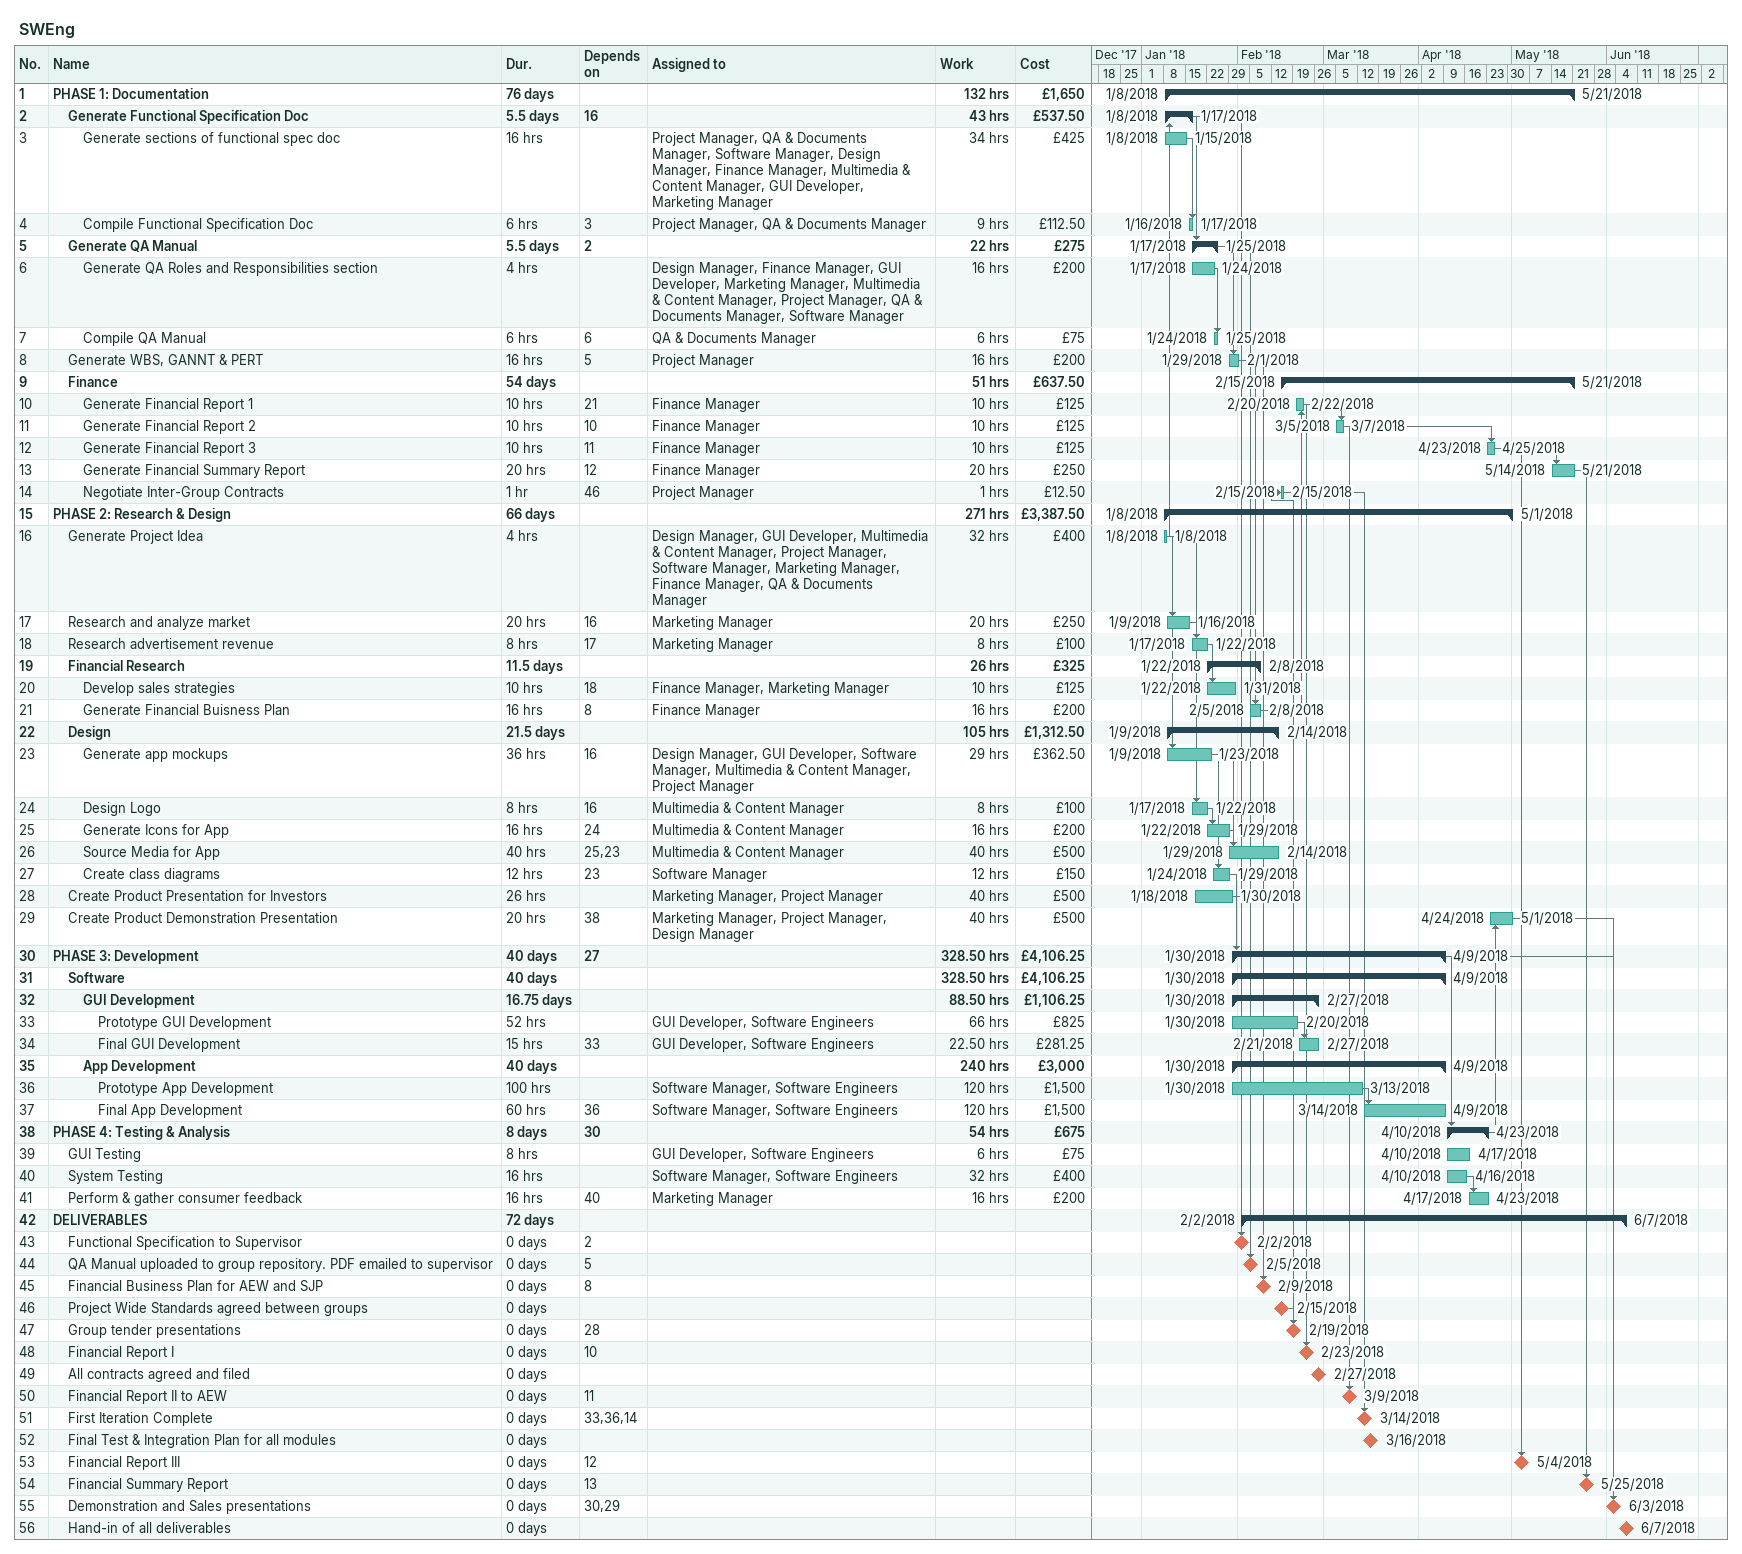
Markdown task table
SWEng

| ID | Level | Task | Duration | Start | Finish | Predecessors | Resources | Work (h) | Cost (£) |
|---|---|---|---|---|---|---|---|---|---|
| 1 | 1 | **PHASE 1: Documentation** | 76d | 2018-01-08 | 2018-05-21 |  |  | 132 | 1650 |
| 2 | 2 | **Generate Functional Specification Doc** | 5.5d | 2018-01-08 | 2018-01-17 | 16 |  | 43 | 537.50 |
| 3 | 3 | Generate sections of functional spec doc | 16h | 2018-01-08 | 2018-01-15 |  | Project Manager, QA & Documents Manager, Software Manager, Design Manager, Finance Manager, Multimedia & Content Manager, GUI Developer, Marketing Manager | 34 | 425 |
| 4 | 3 | Compile Functional Specification Doc | 6h | 2018-01-16 | 2018-01-17 | 3 | Project Manager, QA & Documents Manager | 9 | 112.50 |
| 5 | 2 | **Generate QA Manual** | 5.5d | 2018-01-17 | 2018-01-25 | 2 |  | 22 | 275 |
| 6 | 3 | Generate QA Roles and Responsibilities section | 4h | 2018-01-17 | 2018-01-24 |  | Design Manager, Finance Manager, GUI Developer, Marketing Manager, Multimedia & Content Manager, Project Manager, QA & Documents Manager, Software Manager | 16 | 200 |
| 7 | 3 | Compile QA Manual | 6h | 2018-01-24 | 2018-01-25 | 6 | QA & Documents Manager | 6 | 75 |
| 8 | 2 | Generate WBS, GANNT & PERT | 16h | 2018-01-29 | 2018-02-01 | 5 | Project Manager | 16 | 200 |
| 9 | 2 | **Finance** | 54d | 2018-02-15 | 2018-05-21 |  |  | 51 | 637.50 |
| 10 | 3 | Generate Financial Report 1 | 10h | 2018-02-20 | 2018-02-22 | 21 | Finance Manager | 10 | 125 |
| 11 | 3 | Generate Financial Report 2 | 10h | 2018-03-05 | 2018-03-07 | 10 | Finance Manager | 10 | 125 |
| 12 | 3 | Generate Financial Report 3 | 10h | 2018-04-23 | 2018-04-25 | 11 | Finance Manager | 10 | 125 |
| 13 | 3 | Generate Financial Summary Report | 20h | 2018-05-14 | 2018-05-21 | 12 | Finance Manager | 20 | 250 |
| 14 | 3 | Negotiate Inter-Group Contracts | 1h | 2018-02-15 | 2018-02-15 | 46 | Project Manager | 1 | 12.50 |
| 15 | 1 | **PHASE 2: Research & Design** | 66d | 2018-01-08 | 2018-05-01 |  |  | 271 | 3387.50 |
| 16 | 2 | Generate Project Idea | 4h | 2018-01-08 | 2018-01-08 |  | Design Manager, GUI Developer, Multimedia & Content Manager, Project Manager, Software Manager, Marketing Manager, Finance Manager, QA & Documents Manager | 32 | 400 |
| 17 | 2 | Research and analyze market | 20h | 2018-01-09 | 2018-01-16 | 16 | Marketing Manager | 20 | 250 |
| 18 | 2 | Research advertisement revenue | 8h | 2018-01-17 | 2018-01-22 | 17 | Marketing Manager | 8 | 100 |
| 19 | 2 | **Financial Research** | 11.5d | 2018-01-22 | 2018-02-08 |  |  | 26 | 325 |
| 20 | 3 | Develop sales strategies | 10h | 2018-01-22 | 2018-01-31 | 18 | Finance Manager, Marketing Manager | 10 | 125 |
| 21 | 3 | Generate Financial Buisness Plan | 16h | 2018-02-05 | 2018-02-08 | 8 | Finance Manager | 16 | 200 |
| 22 | 2 | **Design** | 21.5d | 2018-01-09 | 2018-02-14 |  |  | 105 | 1312.50 |
| 23 | 3 | Generate app mockups | 36h | 2018-01-09 | 2018-01-23 | 16 | Design Manager, GUI Developer, Software Manager, Multimedia & Content Manager, Project Manager | 29 | 362.50 |
| 24 | 3 | Design Logo | 8h | 2018-01-17 | 2018-01-22 | 16 | Multimedia & Content Manager | 8 | 100 |
| 25 | 3 | Generate Icons for App | 16h | 2018-01-22 | 2018-01-29 | 24 | Multimedia & Content Manager | 16 | 200 |
| 26 | 3 | Source Media for App | 40h | 2018-01-29 | 2018-02-14 | 25, 23 | Multimedia & Content Manager | 40 | 500 |
| 27 | 3 | Create class diagrams | 12h | 2018-01-24 | 2018-01-29 | 23 | Software Manager | 12 | 150 |
| 28 | 2 | Create Product Presentation for Investors | 26h | 2018-01-18 | 2018-01-30 |  | Marketing Manager, Project Manager | 40 | 500 |
| 29 | 2 | Create Product Demonstration Presentation | 20h | 2018-04-24 | 2018-05-01 | 38 | Marketing Manager, Project Manager, Design Manager | 40 | 500 |
| 30 | 1 | **PHASE 3: Development** | 40d | 2018-01-30 | 2018-04-09 | 27 |  | 328.50 | 4106.25 |
| 31 | 2 | **Software** | 40d | 2018-01-30 | 2018-04-09 |  |  | 328.50 | 4106.25 |
| 32 | 3 | **GUI Development** | 16.75d | 2018-01-30 | 2018-02-27 |  |  | 88.50 | 1106.25 |
| 33 | 4 | Prototype GUI Development | 52h | 2018-01-30 | 2018-02-20 |  | GUI Developer, Software Engineers | 66 | 825 |
| 34 | 4 | Final GUI Development | 15h | 2018-02-21 | 2018-02-27 | 33 | GUI Developer, Software Engineers | 22.50 | 281.25 |
| 35 | 3 | **App Development** | 40d | 2018-01-30 | 2018-04-09 |  |  | 240 | 3000 |
| 36 | 4 | Prototype App Development | 100h | 2018-01-30 | 2018-03-13 |  | Software Manager, Software Engineers | 120 | 1500 |
| 37 | 4 | Final App Development | 60h | 2018-03-14 | 2018-04-09 | 36 | Software Manager, Software Engineers | 120 | 1500 |
| 38 | 1 | **PHASE 4: Testing & Analysis** | 8d | 2018-04-10 | 2018-04-23 | 30 |  | 54 | 675 |
| 39 | 2 | GUI Testing | 8h | 2018-04-10 | 2018-04-17 |  | GUI Developer, Software Engineers | 6 | 75 |
| 40 | 2 | System Testing | 16h | 2018-04-10 | 2018-04-16 |  | Software Manager, Software Engineers | 32 | 400 |
| 41 | 2 | Perform & gather consumer feedback | 16h | 2018-04-17 | 2018-04-23 | 40 | Marketing Manager | 16 | 200 |
| 42 | 1 | **DELIVERABLES** | 72d | 2018-02-02 | 2018-06-07 |  |  |  |  |
| 43 | 2 | Functional Specification to Supervisor | 0d | 2018-02-02 | 2018-02-02 | 2 |  |  |  |
| 44 | 2 | QA Manual uploaded to group repository. PDF emailed to supervisor | 0d | 2018-02-05 | 2018-02-05 | 5 |  |  |  |
| 45 | 2 | Financial Business Plan for AEW and SJP | 0d | 2018-02-09 | 2018-02-09 | 8 |  |  |  |
| 46 | 2 | Project Wide Standards agreed between groups | 0d | 2018-02-15 | 2018-02-15 |  |  |  |  |
| 47 | 2 | Group tender presentations | 0d | 2018-02-19 | 2018-02-19 | 28 |  |  |  |
| 48 | 2 | Financial Report I | 0d | 2018-02-23 | 2018-02-23 | 10 |  |  |  |
| 49 | 2 | All contracts agreed and filed | 0d | 2018-02-27 | 2018-02-27 |  |  |  |  |
| 50 | 2 | Financial Report II to AEW | 0d | 2018-03-09 | 2018-03-09 | 11 |  |  |  |
| 51 | 2 | First Iteration Complete | 0d | 2018-03-14 | 2018-03-14 | 33, 36, 14 |  |  |  |
| 52 | 2 | Final Test & Integration Plan for all modules | 0d | 2018-03-16 | 2018-03-16 |  |  |  |  |
| 53 | 2 | Financial Report III | 0d | 2018-05-04 | 2018-05-04 | 12 |  |  |  |
| 54 | 2 | Financial Summary Report | 0d | 2018-05-25 | 2018-05-25 | 13 |  |  |  |
| 55 | 2 | Demonstration and Sales presentations | 0d | 2018-06-03 | 2018-06-03 | 30, 29 |  |  |  |
| 56 | 2 | Hand-in of all deliverables | 0d | 2018-06-07 | 2018-06-07 |  |  |  |  |
